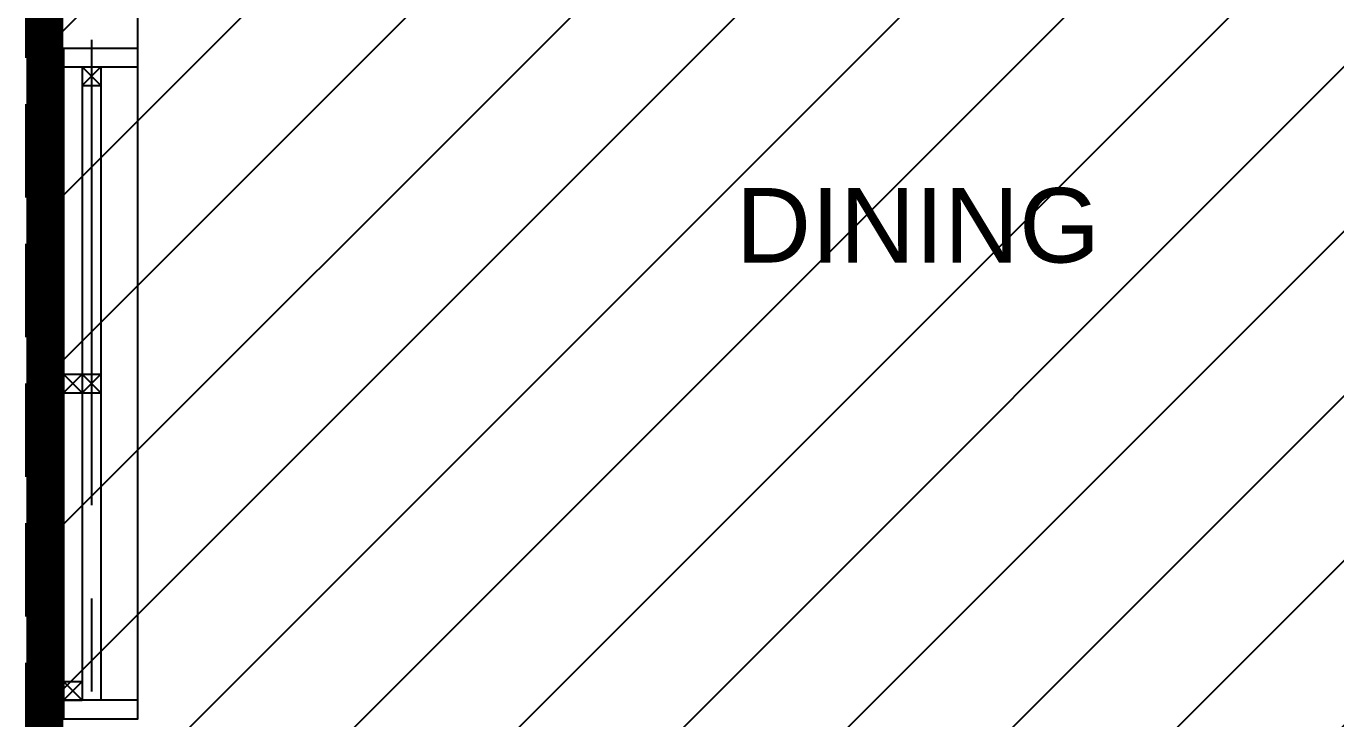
# Model space of a CAD drawing. Header units: centimetres. Extents: x -7408 to 35293, y -3951 to 3084.
# Drawn here: x -1785 to -1433.3, y 1178 to 1364 of the extents above; entities that cross this region are included whole.
import ezdxf

# ---------------------------------------------------------------- set-up
doc = ezdxf.new("R2010")
doc.units = ezdxf.units.CM
doc.header["$LTSCALE"] = 100
doc.header["$MEASUREMENT"] = 0
doc.linetypes.add('A0-01 FLOOR PLANS$0$HIDDEN', pattern=[0.375, 0.25, -0.125])
doc.linetypes.add('GRID$0$GRID$0$XREF GRID$0$GRIDS$0$CENTER', pattern=[2, 1.25, -0.25, 0.25, -0.25])
for name, color, linetype in [('A0-01 FLOOR PLANS$0$HIDDEN -03', 8, 'A0-01 FLOOR PLANS$0$HIDDEN'), ('A0-01 FLOOR PLANS$0$TEXT', 3, 'Continuous'), ('A0-01 FLOOR PLANS$0$WALL-01', 7, 'Continuous'), ('A0-01 FLOOR PLANS$0$WALL-03', 2, 'Continuous'), ('A0-01 FLOOR PLANS$0$WINDOW', 1, 'Continuous'), ('DCCA-USABLE AREA', 10, 'Continuous'), ('GRID$0$XREF GRID', 11, 'GRID$0$GRID$0$XREF GRID$0$GRIDS$0$CENTER')]:
    doc.layers.add(name, color=color, linetype=linetype)
doc.styles.add('A0-01 FLOOR PLANS$0$ART-PS-1', font='arial.ttf', dxfattribs={"height": 20})

# ---------------------------------------------------------------- blocks, each defined once
blk = doc.blocks.new('GRID')
at = {"layer": 'GRID$0$XREF GRID'}
blk.add_line((-1767.5, 2960.33, 0), (-1767.5, 522.76), dxfattribs=at)
blk = doc.blocks.new('A0-01 FLOOR PLANS$0$W05')
at = {"layer": 'A0-01 FLOOR PLANS$0$WINDOW'}
for p, q in [((-650, 1615), (-650, 1445)), ((-645, 1615), (-645, 1445)), ((-645, 1615), (-640, 1615)), ((-640, 1615), (-645, 1610)), ((-645, 1615), (-640, 1610)), ((-640, 1615), (-640, 1445)), ((-630, 1445), (-630, 1615)), ((-645, 1610), (-640, 1610)), ((-650, 1532.5), (-645, 1532.5)), ((-645, 1527.5), (-650, 1532.5)), ((-650, 1527.5), (-645, 1532.5)), ((-645, 1532.5), (-640, 1532.5)), ((-640, 1532.5), (-645, 1527.5)), ((-645, 1532.5), (-640, 1527.5)), ((-650, 1527.5), (-645, 1527.5)), ((-645, 1527.5), (-640, 1527.5)), ((-650, 1450), (-645, 1450)), ((-645, 1450), (-650, 1445)), ((-650, 1450), (-645, 1445)), ((-650, 1445), (-645, 1445))]:
    blk.add_line(p, q, dxfattribs=at)
for points in [[(-650, 1615), (-630, 1615), (-630, 1620), (-650, 1620)], [(-650, 1440), (-630, 1440), (-630, 1445), (-650, 1445)]]:
    blk.add_lwpolyline(points, close=True, dxfattribs=at)
blk = doc.blocks.new('A0-01 FLOOR PLANS')
at = {"layer": 'A0-01 FLOOR PLANS$0$HIDDEN -03'}
blk.add_line((-1785, 793), (-1785, 2713), dxfattribs=at)
at = {"layer": 'A0-01 FLOOR PLANS$0$WALL-01'}
for p, q in [((-1780, 1358), (-1780, 1503)), ((-1755, 1358), (-1755, 1428)), ((-1755, 1358), (-1780, 1358))]:
    blk.add_line(p, q, dxfattribs=at)
at = {"layer": 'A0-01 FLOOR PLANS$0$WALL-03'}
blk.add_line((-1780, 1358), (-1780, 1178), dxfattribs=at)
at = {"layer": 'A0-01 FLOOR PLANS$0$WALL-01'}
blk.add_blockref('GRID', (0, 0), dxfattribs=at)
at = {"layer": 'A0-01 FLOOR PLANS$0$WINDOW'}
blk.add_blockref('A0-01 FLOOR PLANS$0$W05', (-1125, -262), dxfattribs=at)
at = {"layer": 'A0-01 FLOOR PLANS$0$TEXT', "style": 'A0-01 FLOOR PLANS$0$ART-PS-1'}
blk.add_text('DINING', height=20, dxfattribs=at).set_placement((-1594.42, 1300.5))

msp = doc.modelspace()

# ---------------------------------------------------------------- hatches: boundary and pattern name
at = {"true_color": 0x7aafdf}
h = msp.add_hatch(dxfattribs=at)
h.set_pattern_fill('ANSI31', color=143, scale=250)
h.paths.add_polyline_path([(-405, 2643), (-405, 763), (-685, 763), (-985, 763), (-985, 803), (-1780, 803), (-1780, 2708), (-1325, 2708), (-1325, 2153), (-985, 2153), (-985, 2643)])

# ---------------------------------------------------------------- linework, layer by layer
at = {"color": 6, "const_width": 10}
msp.add_lwpolyline([(-405, 2643), (-405, 763), (-685, 763), (-685, 763), (-985, 763), (-985, 803), (-1780, 803), (-1780, 2708), (-1325, 2708), (-1325, 2153), (-985, 2153), (-985, 2643)], close=True, dxfattribs=at)

# ---------------------------------------------------------------- block references
at = {"layer": 'DCCA-USABLE AREA'}
msp.add_blockref('A0-01 FLOOR PLANS', (0, 0), dxfattribs=at)

doc.saveas('drawing.dxf')
